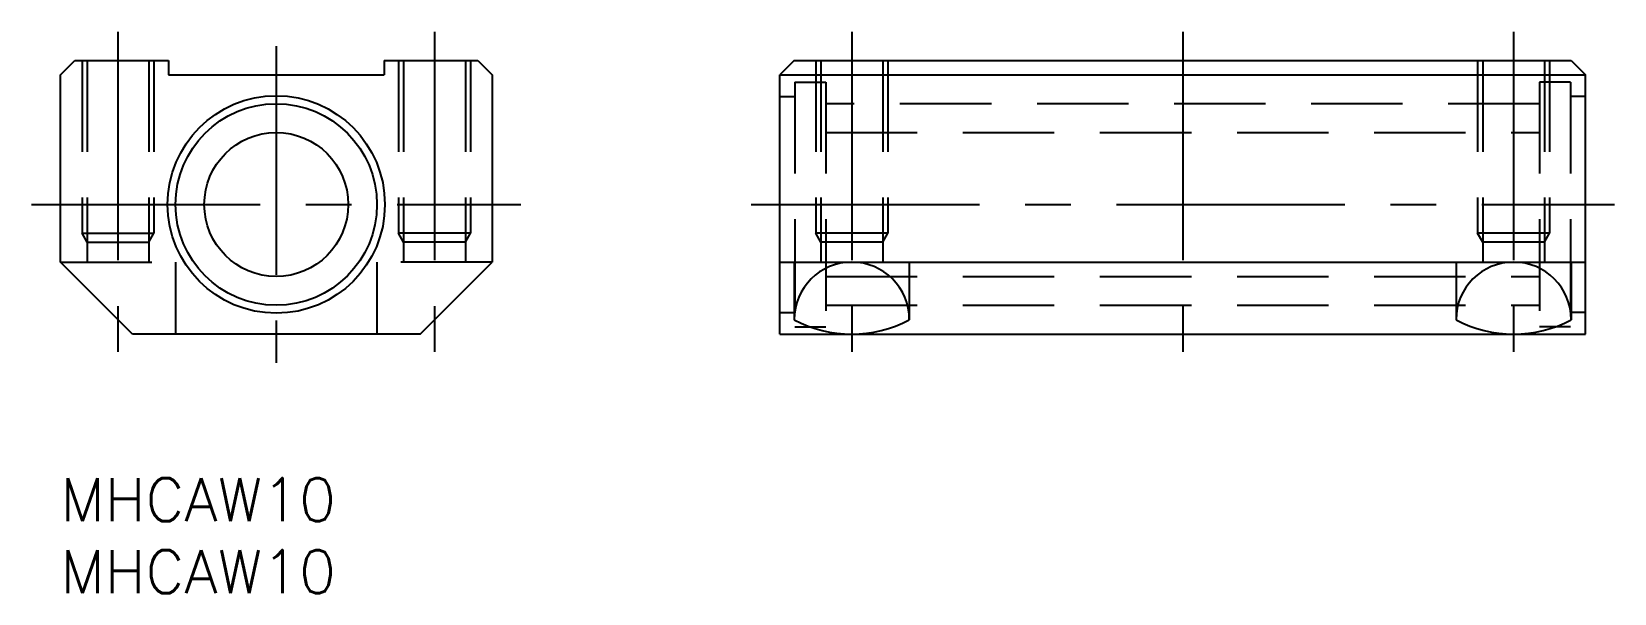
# Model space of a CAD drawing. Extents: x -2 to 108, y -8 to 31.
import ezdxf

# ---------------------------------------------------------------- set-up
doc = ezdxf.new("R2010")
doc.units = 0
doc.header["$LTSCALE"] = 0.5
doc.linetypes.add('CENTER', pattern=[50.8, 31.75, -6.35, 6.35, -6.35])
doc.linetypes.add('DASHED', pattern=[19.05, 12.7, -6.35])
for name, color, linetype in [('MSM_CENTER', 1, 'CENTER'), ('MSM_CONTINUOUS', 7, 'CONTINUOUS'), ('MSM_DASHED', 4, 'DASHED'), ('MSM_PART_NUMBER', 7, 'CONTINUOUS')]:
    doc.layers.add(name, color=color, linetype=linetype)
doc.styles.get("Standard").update_dxf_attribs({"font": 'txt.shx', "height": 3, "bigfont": 'bigfont.shx'})

msp = doc.modelspace()

# ---------------------------------------------------------------- linework, layer by layer
at = {"layer": 'MSM_CENTER'}
for p, q in [((4, 31), (4, 8)), ((26, 31), (26, 8)), ((55, 31), (55, 8)), ((78, 31), (78, 8)), ((101, 31), (101, 8)), ((15, 30), (15, 8)), ((-2, 19), (32, 19)), ((48, 19), (108, 19))]:
    msp.add_line(p, q, dxfattribs=at)
at = {"layer": 'MSM_CONTINUOUS'}
for p, q in [((0, 28), (1, 29)), ((1, 29), (7.5, 29)), ((7.5, 29), (7.5, 28)), ((22.5, 29), (22.5, 28)), ((22.5, 29), (29, 29)), ((29, 29), (30, 28)), ((51, 29), (50, 28)), ((51, 29), (105, 29)), ((105, 29), (106, 28)), ((0, 15), (0, 28)), ((7.5, 28), (22.5, 28)), ((30, 28), (30, 15)), ((50, 10), (50, 28)), ((50, 28), (106, 28)), ((106, 10), (106, 28)), ((5, 10), (0, 15)), ((25, 10), (30, 15)), ((50, 15), (106, 15)), ((25, 10), (5, 10)), ((50, 10), (106, 10))]:
    msp.add_line(p, q, dxfattribs=at)
for radius in [7.55, 7, 5]:
    msp.add_circle((15, 19), radius, dxfattribs=at)
for centre, radius, start, end in [((55, 11), 4, 0, 180), ((101, 11), 4, 0, 180), ((55, 18.5), 8.5, 241.9275, 298.0725), ((101, 18.5), 8.5, 241.9275, 298.0725)]:
    msp.add_arc(centre, radius, start, end, dxfattribs=at)
at = {"layer": 'MSM_DASHED'}
for p, q in [((1.5, 29), (1.5, 17)), ((1.85, 29), (1.85, 15)), ((6.15, 29), (6.15, 15)), ((6.5, 29), (6.5, 17)), ((23.5, 29), (23.5, 17)), ((23.85, 29), (23.85, 15)), ((28.15, 29), (28.15, 15)), ((28.5, 29), (28.5, 17)), ((52.5, 29), (52.5, 17)), ((52.85, 29), (52.85, 15)), ((57.15, 29), (57.15, 15)), ((57.5, 29), (57.5, 17)), ((98.5, 29), (98.5, 17)), ((98.85, 29), (98.85, 15)), ((103.15, 29), (103.15, 15)), ((103.5, 29), (103.5, 17)), ((50, 26.5), (51.05, 26.5)), ((51.05, 27.5), (51.05, 10.5)), ((51.05, 27.5), (53.2, 27.5)), ((53.2, 27.5), (53.2, 10.5)), ((102.8, 27.5), (102.8, 10.5)), ((104.95, 27.5), (102.8, 27.5)), ((104.95, 27.5), (104.95, 10.5)), ((106, 26.5), (104.95, 26.5)), ((102.8, 26), (53.2, 26)), ((53.2, 24), (102.8, 24)), ((1.5, 17), (6.5, 17)), ((1.85, 16.39), (1.5, 17)), ((6.15, 16.39), (6.5, 17)), ((28.5, 17), (23.5, 17)), ((23.85, 16.39), (23.5, 17)), ((28.15, 16.39), (28.5, 17)), ((57.5, 17), (52.5, 17)), ((52.85, 16.39), (52.5, 17)), ((57.15, 16.39), (57.5, 17)), ((103.5, 17), (98.5, 17)), ((98.85, 16.39), (98.5, 17)), ((103.15, 16.39), (103.5, 17)), ((1.85, 16.39), (6.15, 16.39)), ((28.15, 16.39), (23.85, 16.39)), ((57.15, 16.39), (52.85, 16.39)), ((103.15, 16.39), (98.85, 16.39)), ((0, 15), (8, 15)), ((8, 15), (8, 10)), ((30, 15), (22, 15)), ((22, 15), (22, 10)), ((51, 15), (51, 11)), ((59, 15), (59, 11)), ((97, 15), (97, 11)), ((105, 15), (105, 11)), ((53.2, 14), (102.8, 14)), ((50, 11.5), (51.05, 11.5)), ((53.2, 12), (102.8, 12)), ((106, 11.5), (104.95, 11.5)), ((51.05, 10.5), (53.2, 10.5)), ((104.95, 10.5), (102.8, 10.5))]:
    msp.add_line(p, q, dxfattribs=at)

# ---------------------------------------------------------------- texts
at = {"layer": 'MSM_PART_NUMBER'}
for p in [(0, -3), (0, -8)]:
    msp.add_text('MHCAW10', height=3, dxfattribs=at).set_placement(p)

doc.saveas('drawing.dxf')
